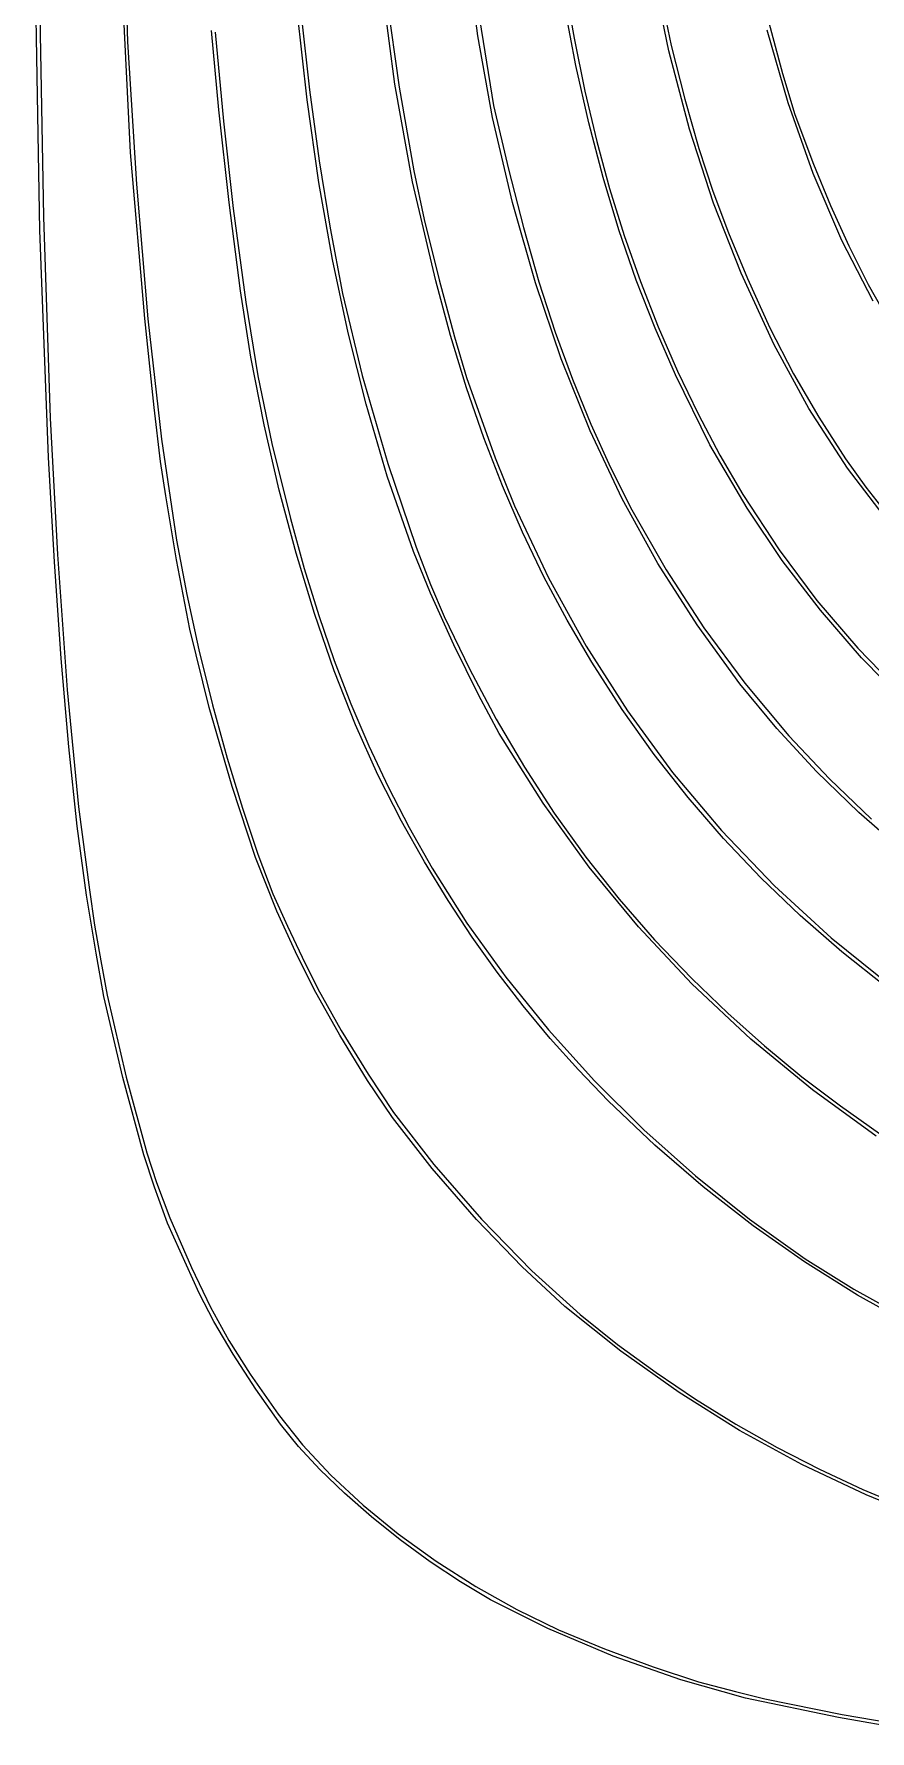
# Model space of a CAD drawing. Extents: x 5 to 548, y -19 to 520.
# Drawn here: x 4.9 to 95.6, y -11.9 to 172.4 of the extents above; entities that cross this region are included whole.
import ezdxf

# ---------------------------------------------------------------- set-up
doc = ezdxf.new("R2010")
doc.units = 0

msp = doc.modelspace()

# ---------------------------------------------------------------- linework, layer by layer
at = {"layer": 'Image'}
for p, q in [((5.133812, 171.986189), (4.874046, 199.625085)), ((14.576664, 184.514226), (15.043768, 171.54606)), ((53.077491, 172.218819), (51.591048, 183.185635)), ((15.33829, 159.540078), (14.361859, 179.951834)), ((73.811987, 170.592273), (71.927652, 179.750098)), ((5.447005, 177.235541), (5.896928, 152.561487)), ((44.044653, 166.973338), (42.534141, 178.457002)), ((62.454188, 177.990389), (63.517961, 171.959434)), ((72.744375, 177.355533), (74.059182, 171.167934)), ((43.185988, 176.142644), (44.517196, 166.624709)), ((53.053149, 175.188922), (54.765985, 164.631316)), ((63.701271, 168.977813), (62.455151, 175.5219)), ((34.53412, 165.251654), (33.454484, 174.946124)), ((33.891759, 174.455742), (34.801829, 166.334802)), ((84.541112, 174.068803), (86.138911, 168.137358)), ((5.526576, 151.122105), (5.133812, 171.986189)), ((15.043768, 171.54606), (15.999281, 156.0882)), ((24.940252, 164.169687), (24.146398, 172.788066)), ((24.546477, 172.603442), (25.439015, 162.929488)), ((54.659461, 163.354227), (53.077491, 172.218819)), ((63.517961, 171.959434), (64.692338, 166.213773)), ((86.74491, 164.926965), (84.454698, 172.812196)), ((76.045519, 162.062626), (73.811987, 170.592273)), ((74.059182, 171.167934), (75.529943, 165.336086)), ((65.099807, 162.75125), (63.701271, 168.977813)), ((86.138911, 168.137358), (87.49187, 163.679555)), ((34.801829, 166.334802), (35.848197, 158.65219)), ((45.976748, 156.361807), (44.044653, 166.973338)), ((44.517196, 166.624709), (46.097285, 157.550625)), ((64.692338, 166.213773), (65.977197, 160.754275)), ((26.070168, 154.112098), (24.940252, 164.169687)), ((35.802343, 156.30086), (34.53412, 165.251654)), ((54.765985, 164.631316), (56.377668, 157.732559)), ((75.529943, 165.336086), (77.066416, 159.976626)), ((89.483399, 157.253135), (86.74491, 164.926965)), ((25.439015, 162.929488), (26.5165, 153.475041)), ((56.83243, 154.110007), (54.659461, 163.354227)), ((66.654864, 156.813891), (65.099807, 162.75125)), ((87.49187, 163.679555), (89.503688, 158.295267)), ((65.977197, 160.754275), (67.370585, 155.631201)), ((78.648906, 154.046714), (76.045519, 162.062626)), ((16.917902, 141.508713), (15.33829, 159.540078)), ((35.848197, 158.65219), (37.040452, 151.312942)), ((77.066416, 159.976626), (78.577254, 155.32908)), ((46.097285, 157.550625), (47.251556, 152.256296)), ((56.377668, 157.732559), (58.014284, 151.385701)), ((68.370546, 151.137417), (66.654864, 156.813891)), ((92.587013, 150.003116), (89.483399, 157.253135)), ((89.503688, 158.295267), (91.340804, 153.773023)), ((15.999281, 156.0882), (17.241513, 141.494879)), ((37.28049, 147.924301), (35.802343, 156.30086)), ((48.489229, 145.603168), (45.976748, 156.361807)), ((67.370585, 155.631201), (68.954925, 150.548128)), ((78.577254, 155.32908), (80.262438, 150.82054)), ((27.306033, 144.526005), (26.070168, 154.112098)), ((26.5165, 153.475041), (27.861938, 143.309353)), ((59.311718, 145.383878), (56.83243, 154.110007)), ((81.642805, 146.430096), (78.648906, 154.046714)), ((91.340804, 153.773023), (93.323189, 149.413757)), ((6.457038, 126.411736), (5.526576, 151.122105)), ((5.896928, 152.561487), (6.635146, 130.698123)), ((37.040452, 151.312942), (38.388178, 144.222098)), ((47.251556, 152.256296), (48.853936, 145.736455)), ((58.014284, 151.385701), (59.701071, 145.516951)), ((70.250958, 145.693508), (68.370546, 151.137417)), ((68.954925, 150.548128), (70.718926, 145.532351)), ((80.262438, 150.82054), (82.321947, 145.878096)), ((95.972602, 143.389323), (92.587013, 150.003116)), ((93.323189, 149.413757), (95.447426, 145.221319)), ((38.989897, 139.952534), (37.28049, 147.924301)), ((50.102139, 139.666198), (48.489229, 145.603168)), ((48.853936, 145.736455), (50.514313, 139.514573)), ((72.300205, 140.453844), (70.250958, 145.693508)), ((85.230221, 138.662226), (81.642805, 146.430096)), ((82.321947, 145.878096), (84.776891, 140.506509)), ((28.41773, 137.322117), (27.306033, 144.526005)), ((38.388178, 144.222098), (40.505937, 135.336292)), ((62.113316, 137.139218), (59.311718, 145.383878)), ((59.701071, 145.516951), (61.463269, 140.052518)), ((70.718926, 145.532351), (72.651295, 140.611161)), ((95.447426, 145.221319), (97.710099, 141.199563)), ((27.861938, 143.309353), (29.162387, 135.294928)), ((17.910728, 131.841993), (16.917902, 141.508713)), ((17.241513, 141.494879), (18.70813, 128.403167)), ((61.463269, 140.052518), (63.326118, 134.91861)), ((74.52239, 135.390105), (72.300205, 140.453844)), ((72.651295, 140.611161), (74.74074, 135.811852)), ((84.776891, 140.506509), (87.342469, 135.506201)), ((40.9519, 132.216115), (38.989897, 139.952534)), ((51.841204, 133.990791), (50.102139, 139.666198)), ((50.514313, 139.514573), (51.842576, 135.114119)), ((89.013046, 131.730073), (85.230221, 138.662226)), ((29.863948, 129.989159), (28.41773, 137.322117)), ((65.253219, 129.339403), (62.113316, 137.139218)), ((29.162387, 135.294928), (30.6906, 127.950834)), ((40.505937, 135.336292), (43.285302, 125.778853)), ((51.842576, 135.114119), (54.930806, 126.380013)), ((63.326118, 134.91861), (65.314857, 130.041437)), ((78.250718, 127.807216), (74.52239, 135.390105)), ((74.74074, 135.811852), (76.97597, 131.161715)), ((87.342469, 135.506201), (90.064581, 130.792848)), ((53.715405, 128.555), (51.841204, 133.990791)), ((18.621358, 126.006114), (17.910728, 131.841993)), ((43.210494, 124.396182), (40.9519, 132.216115)), ((76.97597, 131.161715), (79.345691, 126.688044)), ((93.200485, 125.282438), (89.013046, 131.730073)), ((6.635146, 130.698123), (7.414172, 115.886269)), ((31.504434, 122.880112), (29.863948, 129.989159)), ((68.74742, 121.947811), (65.253219, 129.339403)), ((65.314857, 130.041437), (67.454726, 125.347208)), ((90.064581, 130.792848), (92.989129, 126.282127)), ((18.70813, 128.403167), (20.3368, 117.450135)), ((30.6906, 127.950834), (32.719329, 119.796139)), ((55.733721, 123.336878), (53.715405, 128.555)), ((82.296539, 120.942948), (78.250718, 127.807216)), ((7.089911, 115.096185), (6.457038, 126.411736)), ((19.178818, 122.280124), (18.621358, 126.006114)), ((43.285302, 125.778853), (46.370949, 116.680048)), ((54.930806, 126.380013), (57.057938, 121.176125)), ((67.454726, 125.347208), (69.770963, 120.762132)), ((79.345691, 126.688044), (81.838612, 122.41813)), ((92.989129, 126.282127), (95.197858, 123.19829)), ((46.092798, 116.208129), (43.210494, 124.396182)), ((98.001747, 118.968127), (93.200485, 125.282438)), ((20.363338, 115.309301), (19.178818, 122.280124)), ((33.327454, 116.031123), (31.504434, 122.880112)), ((57.905131, 118.314479), (55.733721, 123.336878)), ((72.611913, 114.927818), (68.74742, 121.947811)), ((81.838612, 122.41813), (85.765718, 116.395782)), ((95.197858, 123.19829), (97.562547, 120.158743)), ((32.719329, 119.796139), (34.213987, 114.379786)), ((57.057938, 121.176125), (60.746223, 113.366285)), ((69.770963, 120.762132), (73.493049, 114.21688)), ((86.107645, 115.259821), (82.296539, 120.942948)), ((60.238614, 113.465855), (57.905131, 118.314479)), ((20.3368, 117.450135), (21.458653, 111.568405)), ((47.940524, 111.681607), (46.092798, 116.208129)), ((46.370949, 116.680048), (47.917589, 112.655841)), ((85.765718, 116.395782), (89.863405, 110.900511)), ((7.824976, 104.59657), (7.089911, 115.096185)), ((7.414172, 115.886269), (8.483801, 101.214938)), ((21.812726, 107.790156), (20.363338, 115.309301)), ((35.321273, 109.478338), (33.327454, 116.031123)), ((34.213987, 114.379786), (35.790929, 109.254395)), ((76.862689, 108.242803), (72.611913, 114.927818)), ((90.253604, 109.834257), (86.107645, 115.259821)), ((47.917589, 112.655841), (49.407552, 109.170142)), ((62.74315, 108.76906), (60.238614, 113.465855)), ((60.746223, 113.366285), (64.824867, 105.947972)), ((73.493049, 114.21688), (77.588909, 107.923582)), ((21.458653, 111.568405), (22.780124, 105.561453)), ((50.472521, 106.103215), (47.940524, 111.681607)), ((89.863405, 110.900511), (94.30476, 105.715829)), ((37.474157, 103.257905), (35.321273, 109.478338)), ((35.790929, 109.254395), (37.470178, 104.370573)), ((49.407552, 109.170142), (52.147561, 103.465698)), ((65.427717, 104.202146), (62.74315, 108.76906)), ((94.706532, 104.693013), (90.253604, 109.834257)), ((23.910597, 99.266754), (21.812726, 107.790156)), ((81.515744, 101.856142), (76.862689, 108.242803)), ((77.588909, 107.923582), (82.040259, 101.908568)), ((22.780124, 105.561453), (24.256683, 99.583869)), ((53.13752, 100.643785), (50.472521, 106.103215)), ((64.824867, 105.947972), (69.304248, 98.907966)), ((94.30476, 105.715829), (99.262871, 100.625249)), ((8.655054, 95.005027), (7.824976, 104.59657)), ((37.470178, 104.370573), (39.271754, 99.678925)), ((39.77437, 97.405969), (37.474157, 103.257905)), ((52.147561, 103.465698), (55.045633, 98.0152)), ((68.742765, 99.070289), (65.427717, 104.202146)), ((99.438547, 99.862843), (94.706532, 104.693013)), ((85.522571, 97.001735), (81.515744, 101.856142)), ((82.040259, 101.908568), (86.828814, 96.198167)), ((8.483801, 101.214938), (9.694126, 88.485713)), ((24.256683, 99.583869), (25.843799, 93.79024)), ((39.271754, 99.678925), (41.21568, 95.130055)), ((55.384249, 96.474153), (53.13752, 100.643785)), ((26.377327, 90.691599), (23.910597, 99.266754)), ((55.045633, 98.0152), (58.111595, 92.804276)), ((72.221773, 94.177012), (68.742765, 99.070289)), ((69.304248, 98.907966), (74.194739, 92.23305)), ((42.210179, 91.958679), (39.77437, 97.405969)), ((60.148665, 88.908566), (55.384249, 96.474153)), ((89.842339, 92.330496), (85.522571, 97.001735)), ((86.828814, 96.198167), (91.2243, 91.531751)), ((9.572969, 86.413693), (8.655054, 95.005027)), ((41.21568, 95.130055), (43.321975, 90.674571)), ((75.878557, 89.507047), (72.221773, 94.177012)), ((25.843799, 93.79024), (27.496942, 88.335156)), ((58.111595, 92.804276), (61.355278, 87.818552)), ((74.194739, 92.23305), (79.506718, 85.910003)), ((94.437014, 87.873831), (89.842339, 92.330496)), ((28.922543, 83.006733), (26.377327, 90.691599)), ((44.769849, 86.952181), (42.210179, 91.958679)), ((43.321975, 90.674571), (45.610663, 86.263077)), ((91.2243, 91.531751), (95.813659, 87.15985)), ((9.694126, 88.485713), (10.895241, 79.500175)), ((65.151365, 81.948364), (60.148665, 88.908566)), ((79.726935, 85.04513), (75.878557, 89.507047)), ((27.496942, 88.335156), (29.171582, 83.373206)), ((47.278264, 82.532364), (44.769849, 86.952181)), ((61.355278, 87.818552), (64.786509, 83.043655)), ((99.268565, 83.66315), (94.437014, 87.873831)), ((10.571543, 78.914703), (9.572969, 86.413693)), ((45.610663, 86.263077), (48.101764, 81.846179)), ((79.506718, 85.910003), (85.25056, 79.925608)), ((83.780723, 80.775993), (79.726935, 85.04513)), ((31.255872, 77.154197), (28.922543, 83.006733)), ((29.171582, 83.373206), (30.823187, 79.05898)), ((64.786509, 83.043655), (68.415119, 78.465212)), ((49.83458, 78.340902), (47.278264, 82.532364)), ((48.101764, 81.846179), (51.867977, 75.86841)), ((70.500522, 75.452947), (65.151365, 81.948364)), ((10.895241, 79.500175), (11.464083, 75.636178)), ((88.053737, 76.68437), (83.780723, 80.775993)), ((85.25056, 79.925608), (91.43664, 74.266646)), ((11.643597, 72.600194), (10.571543, 78.914703)), ((30.823187, 79.05898), (32.407229, 75.547066)), ((52.457249, 74.352831), (49.83458, 78.340902)), ((68.415119, 78.465212), (72.250935, 74.06885)), ((11.464083, 75.636178), (12.145489, 71.772181)), ((33.250646, 72.7382), (31.255872, 77.154197)), ((51.867977, 75.86841), (56.090835, 69.993407)), ((92.559795, 72.754996), (88.053737, 76.68437)), ((32.407229, 75.547066), (33.981072, 72.186201)), ((55.164722, 70.543183), (52.457249, 74.352831)), ((76.304306, 69.281715), (70.500522, 75.452947)), ((72.250935, 74.06885), (76.303787, 69.840196)), ((91.43664, 74.266646), (98.075335, 68.919897)), ((12.472569, 67.911148), (11.643597, 72.600194)), ((35.289501, 68.656856), (33.250646, 72.7382)), ((33.981072, 72.186201), (35.696887, 68.722212)), ((97.312715, 68.972602), (92.559795, 72.754996)), ((12.145489, 71.772181), (12.832233, 68.046191)), ((57.975453, 66.886994), (55.164722, 70.543183)), ((38.075624, 63.701636), (35.289501, 68.656856)), ((35.696887, 68.722212), (38.241531, 64.216058)), ((56.090835, 69.993407), (60.727184, 64.266364)), ((76.303787, 69.840196), (80.187302, 66.111069)), ((82.70446, 63.27692), (76.304306, 69.281715)), ((14.516956, 59.125055), (12.472569, 67.911148)), ((12.832233, 68.046191), (14.899883, 59.152684)), ((60.907895, 63.359296), (57.975453, 66.886994)), ((80.187302, 66.111069), (84.170202, 62.562142)), ((41.084125, 58.768269), (38.075624, 63.701636)), ((38.241531, 64.216058), (41.139604, 59.475406)), ((60.727184, 64.266364), (65.733869, 58.732476)), ((63.9805, 59.935123), (60.907895, 63.359296)), ((89.377337, 57.764873), (82.70446, 63.27692)), ((84.170202, 62.562142), (88.247908, 59.195765)), ((16.818657, 50.711507), (14.516956, 59.125055)), ((14.899883, 59.152684), (17.114029, 50.939736)), ((41.139604, 59.475406), (43.915706, 55.307922)), ((67.211721, 56.589509), (63.9805, 59.935123)), ((88.247908, 59.195765), (92.415844, 56.014292)), ((43.790114, 54.752483), (41.084125, 58.768269)), ((65.733869, 58.732476), (71.067737, 53.436937)), ((96.31492, 52.75024), (89.377337, 57.764873)), ((43.915706, 55.307922), (48.274901, 49.656296)), ((72.287407, 51.754261), (67.211721, 56.589509)), ((92.415844, 56.014292), (96.669431, 53.020072)), ((48.090206, 49.24154), (43.790114, 54.752483)), ((71.067737, 53.436937), (76.685634, 48.424942)), ((77.531836, 47.22532), (72.287407, 51.754261)), ((17.945279, 47.208216), (16.818657, 50.711507)), ((17.114029, 50.939736), (18.180732, 47.713094)), ((52.916993, 43.688548), (48.090206, 49.24154)), ((48.274901, 49.656296), (53.460718, 43.732108)), ((76.685634, 48.424942), (82.544407, 43.741685)), ((19.354917, 43.308061), (17.945279, 47.208216)), ((18.180732, 47.713094), (19.63561, 43.85851)), ((82.946273, 43.001847), (77.531836, 47.22532)), ((22.806262, 35.707905), (19.354917, 43.308061)), ((19.63561, 43.85851), (21.976896, 38.484412)), ((57.862546, 38.540209), (52.916993, 43.688548)), ((53.460718, 43.732108), (58.938835, 38.113708)), ((82.544407, 43.741685), (88.600901, 39.43236)), ((88.531984, 39.083001), (82.946273, 43.001847)), ((94.290233, 35.467942), (88.531984, 39.083001)), ((88.600901, 39.43236), (93.879769, 36.140416)), ((21.976896, 38.484412), (24.04303, 34.182391)), ((62.518934, 34.243226), (57.862546, 38.540209)), ((58.938835, 38.113708), (64.174932, 33.379442)), ((24.406891, 32.608531), (22.806262, 35.707905)), ((93.879769, 36.140416), (99.866446, 32.799264)), ((100.222287, 32.155828), (94.290233, 35.467942)), ((24.04303, 34.182391), (26.034142, 30.541459)), ((68.582692, 29.382572), (62.518934, 34.243226)), ((64.174932, 33.379442), (68.240587, 30.134373)), ((26.500899, 29.060759), (24.406891, 32.608531)), ((26.034142, 30.541459), (28.349455, 26.885127)), ((68.240587, 30.134373), (72.407328, 27.06789)), ((28.957966, 25.274605), (26.500899, 29.060759)), ((74.900955, 24.89665), (68.582692, 29.382572)), ((28.349455, 26.885127), (31.388196, 22.53691)), ((72.407328, 27.06789), (76.678044, 24.178854)), ((31.647767, 21.460084), (28.957966, 25.274605)), ((81.456076, 20.794467), (74.900955, 24.89665)), ((76.678044, 24.178854), (81.055621, 21.466124)), ((31.388196, 22.53691), (34.014547, 19.223715)), ((33.581034, 19.060373), (31.647767, 21.460084)), ((81.055621, 21.466124), (85.542947, 18.928558)), ((88.230407, 17.085028), (81.456076, 20.794467)), ((35.919751, 16.544861), (33.581034, 19.060373)), ((34.014547, 19.223715), (37.106296, 15.922663)), ((85.542947, 18.928558), (90.142909, 16.565016)), ((95.206299, 13.77734), (88.230407, 17.085028)), ((38.591658, 13.974007), (35.919751, 16.544861)), ((37.106296, 15.922663), (40.599135, 12.683181)), ((90.142909, 16.565016), (94.858397, 14.374358)), ((41.524499, 11.408271), (38.591658, 13.974007)), ((94.858397, 14.374358), (99.692296, 12.355442)), ((102.366105, 10.880406), (95.206299, 13.77734)), ((40.599135, 12.683181), (44.428757, 9.554699)), ((44.646014, 8.908114), (41.524499, 11.408271)), ((44.428757, 9.554699), (48.530855, 6.586644)), ((47.883945, 6.533996), (44.646014, 8.908114)), ((51.166035, 4.346376), (47.883945, 6.533996)), ((48.530855, 6.586644), (52.841121, 3.828446)), ((54.420024, 2.405716), (51.166035, 4.346376)), ((52.841121, 3.828446), (57.29525, 1.329532)), ((60.652353, -0.725593), (54.420024, 2.405716)), ((57.29525, 1.329532), (61.828933, -0.860667)), ((67.748219, -3.706397), (60.652353, -0.725593)), ((61.828933, -0.860667), (66.81138, -2.928497)), ((66.81138, -2.928497), (72.081461, -4.87749)), ((75.10371, -6.303591), (67.748219, -3.706397)), ((72.081461, -4.87749), (77.02821, -6.494404)), ((82.114908, -8.284073), (75.10371, -6.303591)), ((77.02821, -6.494404), (81.040659, -7.565994)), ((81.040659, -7.565994), (84.217833, -8.365776)), ((92.223402, -10.385616), (82.114908, -8.284073)), ((84.217833, -8.365776), (92.601444, -10.04981)), ((100.670487, -11.851287), (92.223402, -10.385616)), ((92.601444, -10.04981), (103.228883, -11.854753))]:
    msp.add_line(p, q, dxfattribs=at)

doc.saveas('drawing.dxf')
